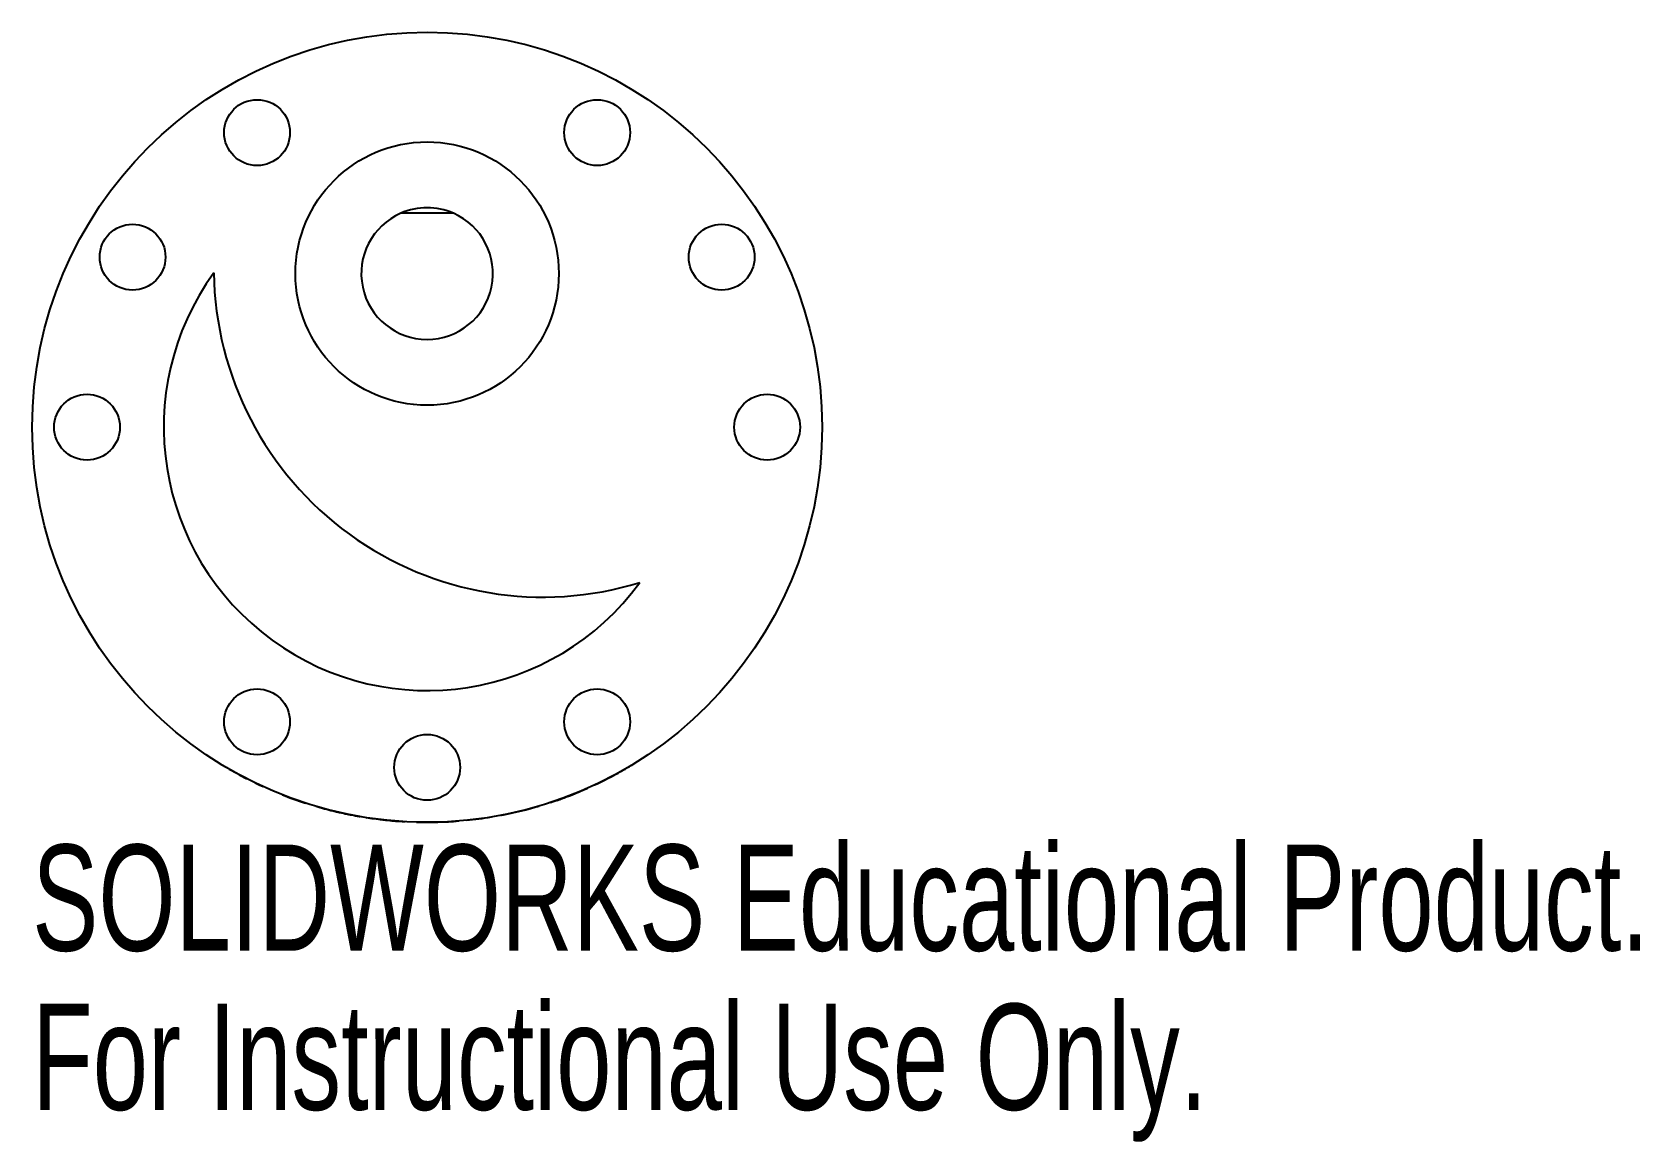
# Model space of a CAD drawing. Header units: millimetres. Extents: x -18 to 55.3, y -32.6 to 18.
import ezdxf

# ---------------------------------------------------------------- set-up
doc = ezdxf.new("R2010")
doc.units = ezdxf.units.MM
doc.styles.add('SLDTEXTSTYLE0', font='TXT', dxfattribs={"width": 0.7})

msp = doc.modelspace()

# ---------------------------------------------------------------- linework, layer by layer
at = {"color": 7, "linetype": 'Continuous', "lineweight": 25}
for p, q in [((1.199, 9.75), (-1.199, 9.75)), ((-9.467, -15.309), (-9.468, -15.31)), ((-9.468, -15.31), (-9.449, -15.322)), ((-9.448, -15.321), (-9.449, -15.322)), ((-9.133, -15.511), (-9.133, -15.512)), ((-8.213, -16.017), (-8.214, -16.018)), ((8.493, -15.87), (8.494, -15.871)), ((9.339, -15.388), (9.339, -15.389)), ((-7.833, -16.206), (-7.834, -16.207)), ((-7.471, -16.376), (-7.471, -16.377)), ((-6.591, -16.75), (-6.591, -16.751)), ((-6.501, -16.785), (-6.502, -16.786)), ((6.34, -16.847), (6.34, -16.847)), ((7.182, -16.505), (7.183, -16.506)), ((7.297, -16.454), (7.298, -16.455)), ((7.621, -16.307), (7.622, -16.308)), ((-5.971, -16.981), (-5.971, -16.982)), ((-5.561, -17.119), (-5.562, -17.12)), ((-5.55, -17.123), (-5.55, -17.124)), ((-5.063, -17.273), (-5.064, -17.274)), ((-4.284, -17.483), (-4.284, -17.484)), ((5.106, -17.261), (5.106, -17.262)), ((5.123, -17.256), (5.123, -17.257)), ((5.543, -17.125), (5.543, -17.126)), ((5.604, -17.106), (5.604, -17.106)), ((-3.611, -17.635), (-3.545, -17.648)), ((-3.502, -17.656), (-3.502, -17.657)), ((-3.192, -17.715), (-3.192, -17.716)), ((-3.05, -17.74), (-3.051, -17.741)), ((-2.763, -17.787), (-2.763, -17.788)), ((-2.763, -17.788), (-2.734, -17.792)), ((-2.734, -17.791), (-2.734, -17.792)), ((-2.68, -17.799), (-2.68, -17.8)), ((-2.146, -17.873), (-2.011, -17.888)), ((-2.011, -17.888), (-1.931, -17.897)), ((-1.891, -17.9), (-1.891, -17.901)), ((-1.251, -17.956), (-1.251, -17.957)), ((-0.98, -17.973), (-0.98, -17.974)), ((-0.921, -17.976), (-0.921, -17.977)), ((-0.482, -17.994), (-0.482, -17.995)), ((1.451, -17.941), (1.451, -17.942)), ((1.785, -17.911), (1.785, -17.912)), ((2.929, -17.76), (2.929, -17.761)), ((3.359, -17.685), (3.388, -17.679)), ((3.359, -17.684), (3.359, -17.685)), ((3.388, -17.679), (3.486, -17.66)), ((3.388, -17.678), (3.388, -17.679)), ((3.483, -17.66), (3.483, -17.661))]:
    msp.add_line(p, q, dxfattribs=at)
for centre, radius in [((0, 0), 18), ((-7.75, 13.423), 1.5), ((7.75, 13.423), 1.5), ((0, 7), 6), ((-13.423, 7.75), 1.5), ((13.423, 7.75), 1.5), ((-15.5, 0), 1.5), ((15.5, 0), 1.5), ((-7.75, -13.423), 1.5), ((7.75, -13.423), 1.5), ((0, -15.5), 1.5)]:
    msp.add_circle(centre, radius, dxfattribs=at)
for centre, radius, start, end in [((0, 7), 3, 113.55646, 66.44354), ((0, 7), 3, 66.44354, 113.55646), ((0, 0), 12, 144.11453, 323.86222), ((5.276, 7.259), 15, 180.85846, 287.11829), ((0, 0), 18.001, 239.50998, 242.85146), ((0, 0), 18.001, 248.52018, 252.04249), ((0, 0), 18.001, 289.15258, 293.91713), ((0, 0), 18.001, 253.66213, 256.2331), ((0, 0), 18.001, 281.15661, 286.47939), ((0, 0), 18.001, 268.46685, 274.62304), ((0, 0), 18.001, 275.69231, 279.36401)]:
    msp.add_arc(centre, radius, start, end, dxfattribs=at)
for points, knots in [([(-9.449, -15.322), (-9.382, -15.363), (-9.28, -15.426), (-9.171, -15.49), (-9.133, -15.511)], [0, 0, 0, 0, 0.656855, 1, 1, 1, 1]), ([(7.622, -16.308), (7.622, -16.308), (7.694, -16.275), (7.98, -16.136), (8.201, -16.028), (8.494, -15.871)], [0, 0, 0, 0, 0.5, 0.5, 1, 1, 1, 1]), ([(8.494, -15.871), (8.789, -15.713), (9.001, -15.59), (9.272, -15.43), (9.339, -15.389), (9.339, -15.389)], [0, 0, 0, 0, 0.5, 0.5, 1, 1, 1, 1]), ([(5.604, -17.106), (5.684, -17.08), (5.795, -17.043), (6.08, -16.944), (6.214, -16.895), (6.34, -16.847)], [0, 0, 0, 0, 0.5, 0.5, 1, 1, 1, 1]), ([(6.34, -16.847), (6.607, -16.747), (6.813, -16.663), (7.109, -16.538), (7.183, -16.506), (7.183, -16.506)], [0, 0, 0, 0, 0.5, 0.5, 1, 1, 1, 1]), ([(6.707, -16.705), (6.731, -16.695), (6.788, -16.672), (6.796, -16.669), (6.8, -16.667)], [0, 0, 0, 0, 0.427084, 1, 1, 1, 1]), ([(-5.971, -16.982), (-5.906, -17.005), (-5.834, -17.03), (-5.674, -17.083), (-5.61, -17.105), (-5.562, -17.12)], [0, 0, 0, 0, 0.5, 0.5, 1, 1, 1, 1]), ([(-4.284, -17.484), (-4.073, -17.536), (-3.913, -17.571), (-3.701, -17.617), (-3.599, -17.638), (-3.502, -17.657)], [0, 0, 0, 0, 0.5, 0.5, 1, 1, 1, 1]), ([(-3.192, -17.716), (-3.151, -17.723), (-3.064, -17.738), (-3.055, -17.74), (-3.051, -17.741)], [0, 0, 0, 0, 0.463237, 1, 1, 1, 1]), ([(-2.68, -17.8), (-2.592, -17.814), (-2.473, -17.831), (-2.171, -17.87), (-2.027, -17.887), (-1.891, -17.901)], [0, 0, 0, 0, 0.5, 0.5, 1, 1, 1, 1]), ([(-1.494, -17.939), (-1.493, -17.939), (-1.467, -17.941), (-1.434, -17.944), (-1.399, -17.947), (-1.396, -17.947), (-1.394, -17.947)], [0, 0, 0, 0, 0.010494, 0.320794, 0.64482, 1, 1, 1, 1])]:
    msp.add_open_spline(points, degree=3, knots=knots, dxfattribs=at)
for points in [[(-7.834, -16.207), (-7.834, -16.207), (-7.705, -16.271), (-7.471, -16.377)], [(-6.502, -16.786), (-6.308, -16.861), (-6.133, -16.925), (-5.971, -16.982)], [(-3.502, -17.657), (-3.286, -17.7), (-3.192, -17.716), (-3.192, -17.716)], [(-1.891, -17.901), (-1.616, -17.93), (-1.419, -17.946), (-1.251, -17.957)], [(-1.251, -17.957), (-1.074, -17.97), (-0.98, -17.974), (-0.98, -17.974)]]:
    msp.add_open_spline(points, degree=3, dxfattribs=at)

# ---------------------------------------------------------------- texts
at = {"color": 7, "linetype": 'Continuous', "char_height": 4.83362, "attachment_point": 1, "style": 'SLDTEXTSTYLE0'}
for s, insert in [('SOLIDWORKS Educational Product.', (-18, -19.021)), ('For Instructional Use Only.', (-18, -26.271))]:
    msp.add_mtext(s, dxfattribs=dict(at, insert=insert))

doc.saveas('drawing.dxf')
